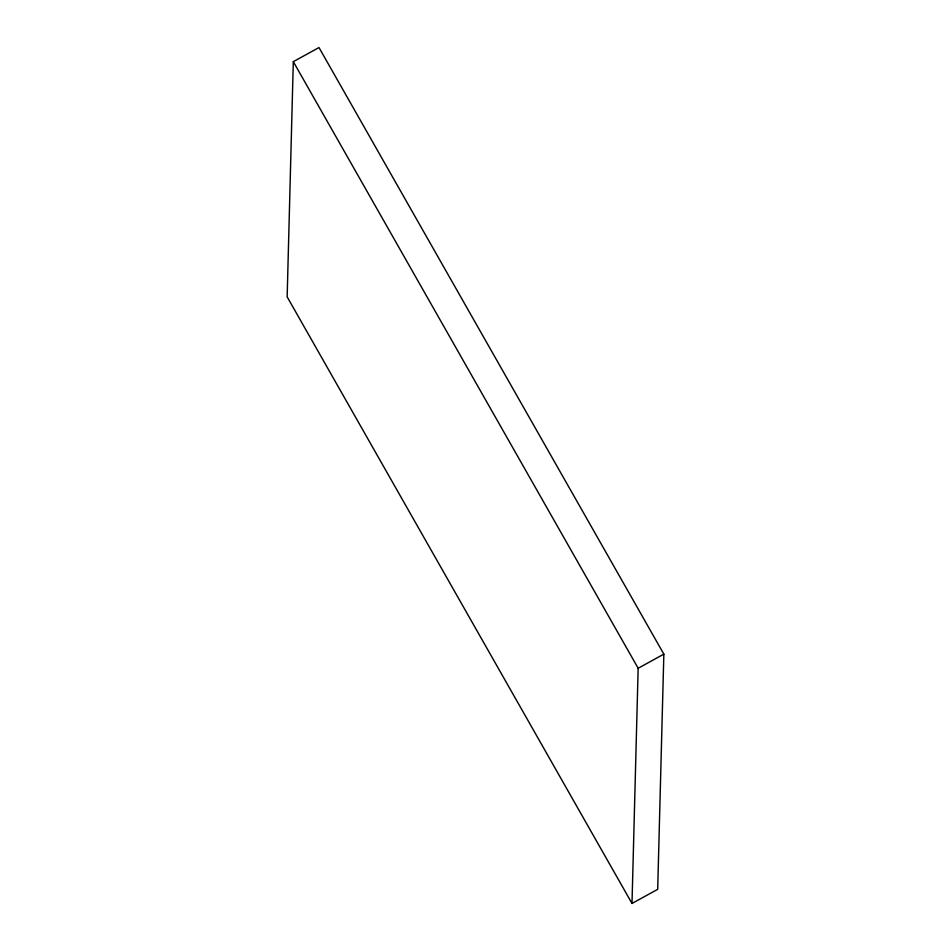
<?xml version="1.0" encoding="UTF-8"?>
<svg xmlns="http://www.w3.org/2000/svg" width="951" height="951" viewBox="0 0 951 951"><rect width="100%" height="100%" fill="white"/><g stroke="black" fill="none" stroke-linecap="round" stroke-linejoin="round"><path stroke-width="1.43" d="M293.312 61.66L287.154 296.855L631.999 903.45L657.688 889.34L663.846 654.145L319.001 47.55L293.312 61.66L638.157 668.256L631.999 903.45M638.157 668.256L663.846 654.145"/></g></svg>
